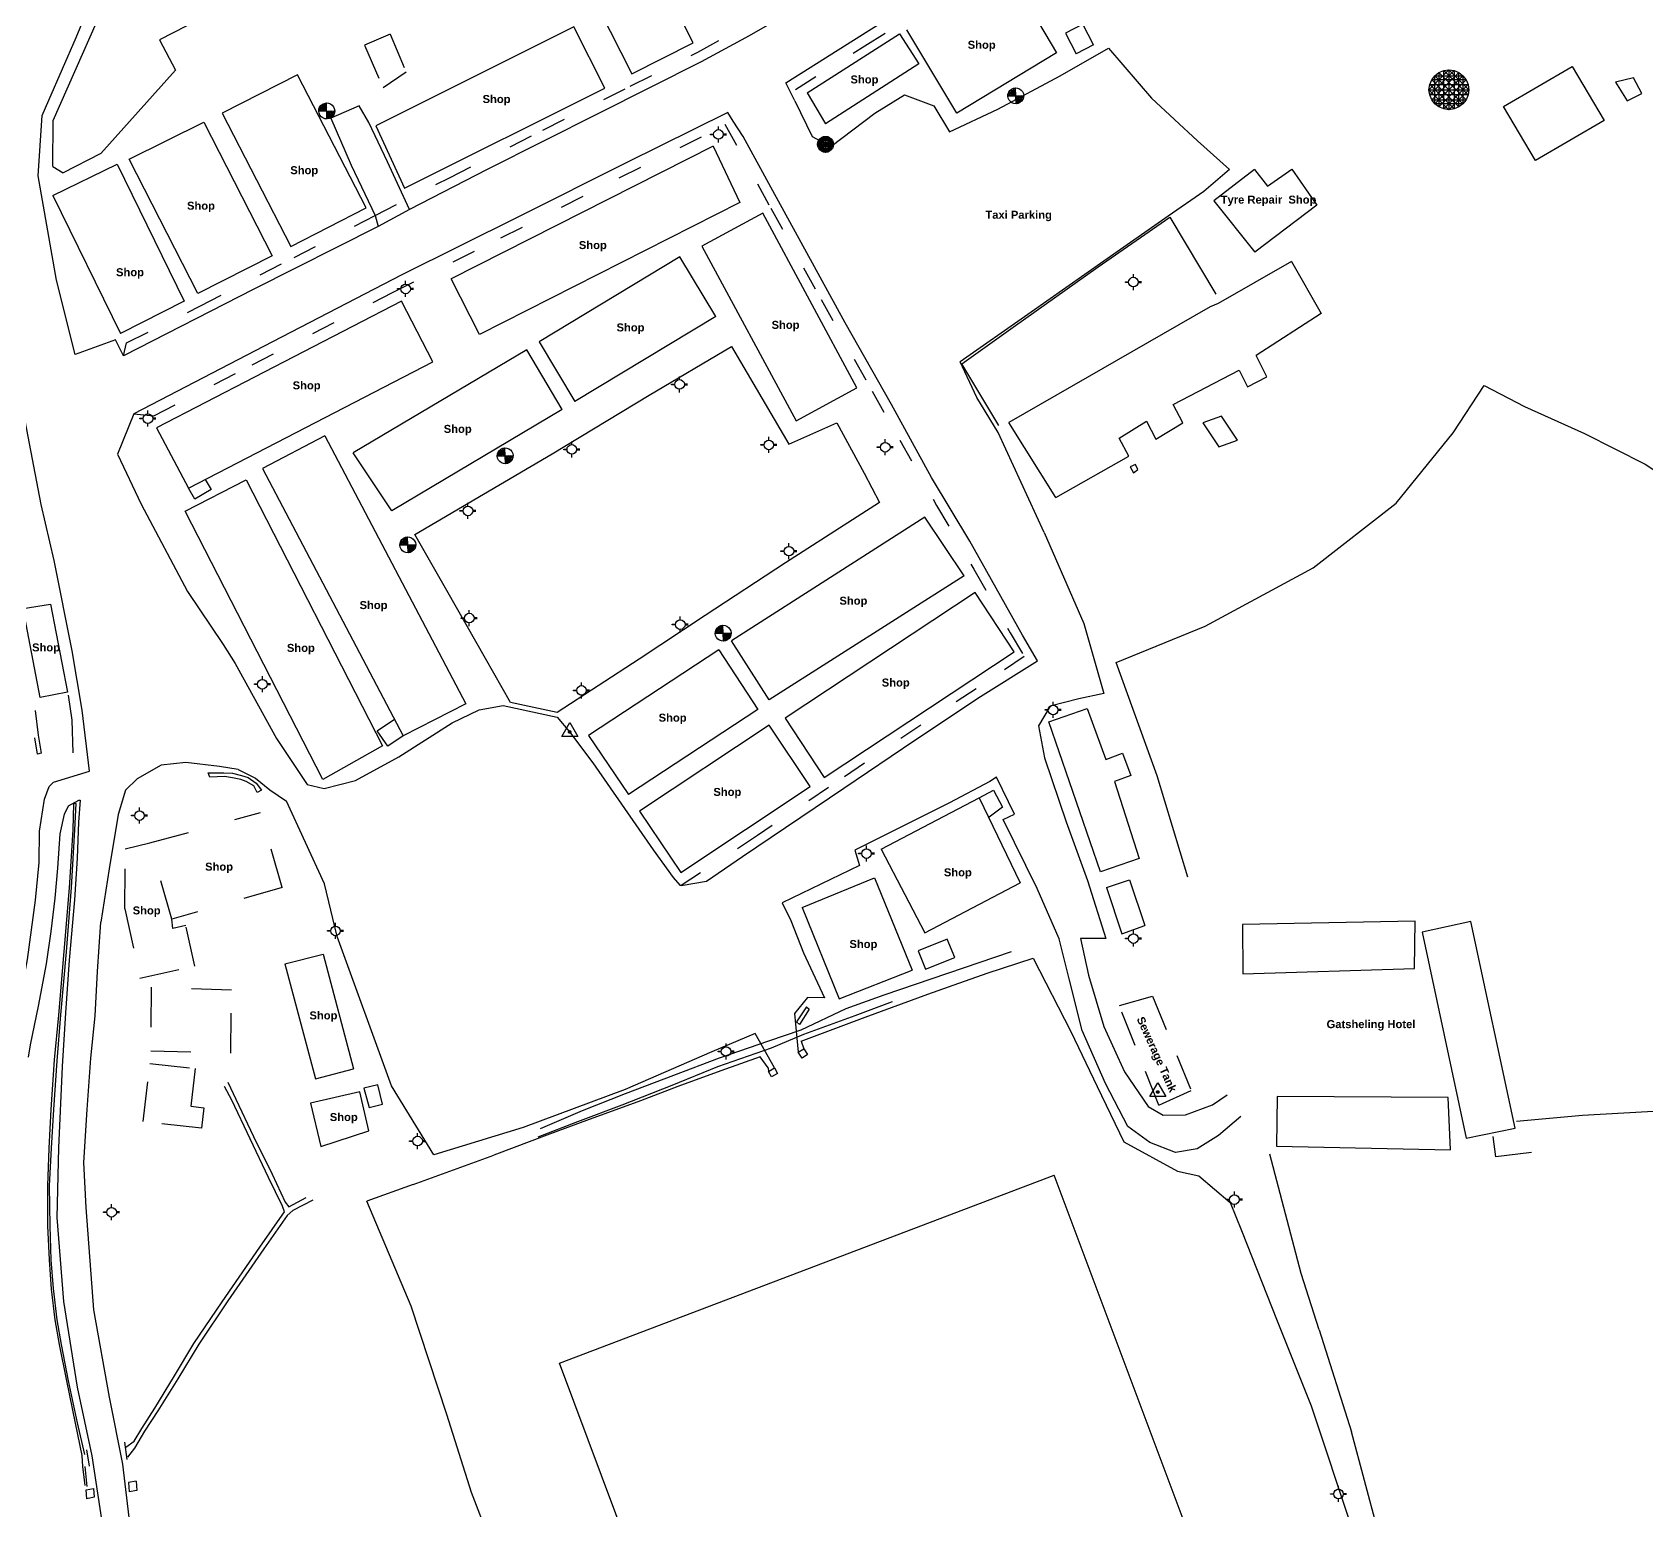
# Model space of a CAD drawing. Extents: x 324241 to 324894, y 3048252 to 3048939.
# Drawn here: x 324454.9 to 324656.6, y 3048530.7 to 3048715.4 of the extents above; entities that cross this region are included whole.
import ezdxf

# ---------------------------------------------------------------- set-up
doc = ezdxf.new("R2010")
doc.units = 0
doc.header["$MEASUREMENT"] = 0
for name, pattern in [('06', [16, 5, -6, 5]), ('93', [0]), ('CROSSED_LINE', [0]), ('FENCE_ON_BOUNDARY_3', [0]), ('GEOGRAPHICAL', [12.5, 4.5, -3.5, 4.5]), ('HUNDRED_BOUNDARY', [11.5, 3, -5.5, 3])]:
    doc.linetypes.add(name, pattern=pattern)
for name, color, linetype in [('BOUNDARY', 255, 'Continuous'), ('BUILDING', 255, 'Continuous'), ('Drainage', 255, 'Continuous'), ('ELECTRIC', 255, 'Continuous'), ('SEWERAGE', 255, 'Continuous'), ('SURVEY', 255, 'Continuous'), ('TELECOM', 255, 'Continuous'), ('WATER', 255, 'Continuous')]:
    doc.layers.add(name, color=color, linetype=linetype)
doc.layers.add('ROAD', color=6, linetype='Continuous', lineweight=30)

# ---------------------------------------------------------------- blocks, each defined once
blk = doc.blocks.new('051')
at = {"color": 0, "linetype": 'Continuous'}
for p, q in [((-0.5, -0.02), (-0.5, 0.02)), ((-0.5, 0.02), (-0.3, 0.02)), ((-0.5, 0), (-0.3, 0)), ((-0.3, 0), (-0.28, 0.11)), ((-0.28, -0.11), (-0.3, 0)), ((-0.28, 0.11), (-0.21, 0.21)), ((-0.21, 0.21), (-0.11, 0.28)), ((-0.11, 0.28), (0, 0.3)), ((0, 0.3), (0, 0.5)), ((0, 0.3), (0.11, 0.28)), ((0.11, 0.28), (0.21, 0.21)), ((0.21, 0.21), (0.28, 0.11)), ((0.28, 0.11), (0.3, 0)), ((0.3, 0), (0.28, -0.11)), ((0.5, 0.02), (0.3, 0.02)), ((0.5, 0), (0.3, 0)), ((-0.3, -0.02), (-0.5, -0.02)), ((-0.21, -0.21), (-0.28, -0.11)), ((-0.11, -0.28), (-0.21, -0.21)), ((0, -0.3), (-0.11, -0.28)), ((0.11, -0.28), (0, -0.3)), ((0, -0.5), (0, -0.3)), ((0.21, -0.21), (0.11, -0.28)), ((0.28, -0.11), (0.21, -0.21)), ((0.3, -0.02), (0.5, -0.02))]:
    blk.add_line(p, q, dxfattribs=at)
blk = doc.blocks.new('S038')
at = {"color": 0, "linetype": 'Continuous'}
for p, q in [((-0.5, 0), (0, 0.5)), ((-0.48, -0.13), (0.13, 0.48)), ((0.25, 0.43), (-0.43, -0.25)), ((-0.35, 0.35), (-0.25, 0.43)), ((-0.25, 0.43), (-0.13, 0.48)), ((0.43, -0.25), (-0.25, 0.43)), ((-0.25, 0.43), (-0.25, -0.43)), ((-0.13, 0.48), (0, 0.5)), ((-0.13, -0.48), (-0.13, 0.48)), ((-0.13, 0.48), (0.48, -0.13)), ((0, 0.5), (0.13, 0.48)), ((0.5, 0), (0, 0.5)), ((0, 0.5), (0, -0.5)), ((0.13, 0.48), (0.25, 0.43)), ((0.13, 0.48), (0.13, -0.48)), ((0.25, 0.43), (0.35, 0.35)), ((0.25, -0.43), (0.25, 0.43)), ((-0.5, 0), (-0.48, 0.13)), ((-0.48, -0.13), (-0.5, 0)), ((0, -0.5), (-0.5, 0)), ((-0.5, 0), (0.5, 0)), ((-0.48, 0.13), (-0.43, 0.25)), ((0.13, -0.48), (-0.48, 0.13)), ((-0.48, 0.13), (0.48, 0.13)), ((-0.43, 0.25), (-0.35, 0.35)), ((0.43, 0.25), (-0.43, 0.25)), ((-0.43, 0.25), (0.25, -0.43)), ((-0.35, -0.35), (0.35, 0.35)), ((0.35, -0.35), (-0.35, 0.35)), ((-0.35, 0.35), (0.35, 0.35)), ((-0.35, -0.35), (-0.35, 0.35)), ((-0.25, -0.43), (0.43, 0.25)), ((0.48, 0.13), (-0.13, -0.48)), ((0, -0.5), (0.5, 0)), ((0.35, 0.35), (0.43, 0.25)), ((0.35, 0.35), (0.35, -0.35)), ((0.43, 0.25), (0.48, 0.13)), ((0.48, 0.13), (0.5, 0)), ((0.5, 0), (0.48, -0.13)), ((-0.43, -0.25), (-0.48, -0.13)), ((0.48, -0.13), (-0.48, -0.13)), ((-0.35, -0.35), (-0.43, -0.25)), ((-0.43, -0.25), (0.43, -0.25)), ((-0.25, -0.43), (-0.35, -0.35)), ((0.35, -0.35), (-0.35, -0.35)), ((0.35, -0.35), (0.25, -0.43)), ((0.43, -0.25), (0.35, -0.35)), ((0.48, -0.13), (0.43, -0.25)), ((-0.13, -0.48), (-0.25, -0.43)), ((0, -0.5), (-0.13, -0.48)), ((0.13, -0.48), (0, -0.5)), ((0.25, -0.43), (0.13, -0.48))]:
    blk.add_line(p, q, dxfattribs=at)
blk = doc.blocks.new('S022')
at = {"color": 0, "linetype": 'Continuous'}
for p, q in [((-0.498, -0.286), (0.002, 0.584)), ((-0.078, 0.004), (0.062, 0.064)), ((-0.078, 0.004), (-0.068, 0.034)), ((-0.068, -0.026), (-0.078, 0.004)), ((0.082, 0.004), (-0.078, 0.004)), ((0.062, -0.056), (-0.078, 0.004)), ((-0.068, 0.034), (-0.058, 0.064)), ((0.002, 0.084), (-0.058, -0.056)), ((-0.058, 0.064), (-0.028, 0.074)), ((0.002, -0.076), (-0.058, 0.064)), ((-0.058, 0.064), (0.062, 0.064)), ((-0.058, -0.056), (-0.058, 0.064)), ((-0.058, 0.064), (0.082, 0.004)), ((0.082, 0.004), (-0.058, -0.056)), ((-0.028, 0.074), (0.002, 0.084)), ((0.002, 0.584), (0.502, -0.286)), ((0.002, 0.084), (0.032, 0.074)), ((0.002, -0.076), (0.002, 0.084)), ((0.062, -0.056), (0.002, 0.084)), ((0.062, 0.064), (0.002, -0.076)), ((0.032, 0.074), (0.062, 0.064)), ((0.062, 0.064), (0.072, 0.034)), ((0.062, 0.064), (0.062, -0.056)), ((0.072, 0.034), (0.082, 0.004)), ((0.082, 0.004), (0.072, -0.026)), ((0.502, -0.286), (-0.498, -0.286)), ((-0.058, -0.056), (-0.068, -0.026)), ((-0.028, -0.066), (-0.058, -0.056)), ((-0.058, -0.056), (0.062, -0.056)), ((0.002, -0.076), (-0.028, -0.066)), ((0.032, -0.066), (0.002, -0.076)), ((0.062, -0.056), (0.032, -0.066)), ((0.072, -0.026), (0.062, -0.056))]:
    blk.add_line(p, q, dxfattribs=at)
blk = doc.blocks.new('S036')
at = {"color": 0, "linetype": 'Continuous'}
for p, q in [((0, 0.5), (-0.5, 0)), ((-0.5, 0), (-0.48, 0.13)), ((-0.48, -0.13), (-0.5, 0)), ((-0.5, 0), (0.5, 0)), ((-0.48, 0.13), (-0.43, 0.25)), ((0, 0.13), (-0.48, 0.13)), ((-0.43, 0.25), (-0.35, 0.35)), ((-0.43, 0), (-0.43, 0.25)), ((-0.43, 0.25), (0, 0.25)), ((-0.35, 0.35), (-0.25, 0.43)), ((0, 0.35), (-0.35, 0)), ((-0.35, 0), (-0.35, 0.35)), ((-0.35, 0.35), (0, 0.35)), ((-0.25, 0.43), (-0.13, 0.48)), ((-0.25, 0), (-0.25, 0.43)), ((-0.25, 0.43), (0, 0.43)), ((0, 0.25), (-0.25, 0)), ((-0.13, 0.48), (0, 0.5)), ((-0.13, 0.48), (-0.13, 0)), ((-0.13, 0), (0, 0.13)), ((0, 0.5), (0.13, 0.48)), ((0, -0.5), (0, 0.5)), ((0.13, 0), (0, -0.13)), ((0, -0.25), (0.25, 0)), ((0.35, 0), (0, -0.35)), ((0, -0.5), (0.5, 0)), ((0.13, 0.48), (0.25, 0.43)), ((0.13, -0.48), (0.13, 0)), ((0.25, 0.43), (0.35, 0.35)), ((0.25, 0), (0.25, -0.43)), ((0.35, 0.35), (0.43, 0.25)), ((0.35, -0.35), (0.35, 0)), ((0.43, 0.25), (0.48, 0.13)), ((0.43, 0), (0.43, -0.25)), ((0.48, 0.13), (0.5, 0)), ((0.5, 0), (0.48, -0.13)), ((-0.43, -0.25), (-0.48, -0.13)), ((-0.35, -0.35), (-0.43, -0.25)), ((-0.25, -0.43), (-0.35, -0.35)), ((-0.13, -0.48), (-0.25, -0.43)), ((0, -0.5), (-0.13, -0.48)), ((0, -0.13), (0.48, -0.13)), ((0.43, -0.25), (0, -0.25)), ((0, -0.35), (0.35, -0.35)), ((0.25, -0.43), (0, -0.43)), ((0.13, -0.48), (0, -0.5)), ((0.25, -0.43), (0.13, -0.48)), ((0.35, -0.35), (0.25, -0.43)), ((0.43, -0.25), (0.35, -0.35)), ((0.48, -0.13), (0.43, -0.25))]:
    blk.add_line(p, q, dxfattribs=at)
blk = doc.blocks.new('S069')
at = {"color": 0, "linetype": 'Continuous'}
for p, q in [((-0.5, -0.02), (-0.5, 0.02)), ((-0.5, 0.02), (-0.3, 0.02)), ((-0.5, 0), (-0.3, 0)), ((-0.3, 0), (-0.28, 0.11)), ((-0.28, -0.11), (-0.3, 0)), ((-0.28, 0.11), (-0.21, 0.21)), ((-0.21, 0.21), (-0.11, 0.28)), ((-0.11, 0.28), (0, 0.3)), ((0, 0.3), (0, 0.5)), ((0, 0.3), (0.11, 0.28)), ((0.11, 0.28), (0.21, 0.21)), ((0.21, 0.21), (0.28, 0.11)), ((0.28, 0.11), (0.3, 0)), ((0.3, 0), (0.28, -0.11)), ((0.5, 0.02), (0.3, 0.02)), ((0.5, 0), (0.3, 0)), ((-0.3, -0.02), (-0.5, -0.02)), ((-0.21, -0.21), (-0.28, -0.11)), ((-0.11, -0.28), (-0.21, -0.21)), ((0, -0.3), (-0.11, -0.28)), ((0.11, -0.28), (0, -0.3)), ((0, -0.5), (0, -0.3)), ((0.21, -0.21), (0.11, -0.28)), ((0.28, -0.11), (0.21, -0.21)), ((0.3, -0.02), (0.5, -0.02))]:
    blk.add_line(p, q, dxfattribs=at)

msp = doc.modelspace()

# ---------------------------------------------------------------- linework, layer by layer
at = {"layer": 'BOUNDARY', "color": 3, "linetype": '93'}
for p, q in [((324550.98, 3048589.35, 2562.85), (324551.3, 3048588.39, 2562.76)), ((324546.83, 3048586, 2562.87), (324546.87, 3048585.57, 2562.75)), ((324502.5, 3048571.43, 2563.07), (324512.57, 3048575.08, 2563.01)), ((324615.68, 3048553.28, 2561.46), (324619.74, 3048540.52, 2561.13))]:
    msp.add_line(p, q, dxfattribs=at)
at = {"layer": 'BOUNDARY', "color": 3, "linetype": 'CROSSED_LINE'}
msp.add_line((324502.5, 3048571.43, 2563.07), (324496.69, 3048569.33, 2563.3), dxfattribs=at)
at = {"layer": 'BOUNDARY', "color": 3, "linetype": 'Continuous'}
msp.add_line((324622.87, 3048465.27, 2560.26), (324582.57, 3048572.6, 2562.01), dxfattribs=at)
at = {"layer": 'BOUNDARY', "color": 3, "linetype": 'CROSSED_LINE'}
for points in [[(324575.67, 3048666.28, 2564.13), (324571.05, 3048673.99, 2564.19), (324577.47, 3048678.59, 2563.98), (324588.06, 3048686.11, 2564.01), (324597.02, 3048692.3, 2563.92), (324602.77, 3048682.7, 2563.59)], [(324542.27, 3048676.15, 2564.65), (324545.35, 3048670.91, 2564.56), (324549.44, 3048663.96, 2564.52), (324555.41, 3048666.6, 2564.46), (324558.84, 3048660.31, 2564.55), (324560.77, 3048656.66, 2564.46), (324549.02, 3048649.13, 2564.73), (324538.97, 3048642.54, 2564.6), (324530.71, 3048637.09, 2564.62), (324520.47, 3048630.4, 2564.56), (324514.63, 3048631.68, 2564.76), (324511.52, 3048637.16, 2564.97), (324506.68, 3048645.66, 2564.9), (324502.68, 3048652.68, 2565.15), (324511.27, 3048657.7, 2564.88), (324519.87, 3048662.75, 2564.94), (324531.97, 3048670.09, 2564.77), (324542.27, 3048676.15, 2564.65)], [(324569.38, 3048596.12, 2562.45), (324574.2, 3048597.83, 2562.65), (324579.97, 3048599.73, 2562.44), (324584.66, 3048590.53, 2562.58), (324587.94, 3048583.67, 2562.3), (324591.29, 3048576.75, 2562.13), (324598, 3048573.09, 2562), (324600.64, 3048572.53, 2561.95), (324604.59, 3048569.18, 2561.91), (324605.98, 3048565.7, 2561.77), (324610.45, 3048554.38, 2561.68), (324614.68, 3048543.75, 2561.62), (324619.85, 3048528.24, 2561.25), (324623.05, 3048519.04, 2561.15), (324623.43, 3048516.22, 2561), (324625.39, 3048506.44, 2560.83), (324627.03, 3048496.03, 2560.73), (324628.04, 3048488.74, 2560.61), (324629.93, 3048476.3, 2560.79), (324631.58, 3048465.28, 2560.65), (324633.78, 3048449.79, 2560.38), (324630.58, 3048442.84, 2560.25)], [(324514.18, 3048521.42, 2562.07), (324509.76, 3048532.95, 2562.33), (324506.69, 3048542.67, 2562.51), (324502.22, 3048556.23, 2562.87), (324496.69, 3048569.33, 2563.3)]]:
    msp.add_polyline3d(points, dxfattribs=at)
at = {"layer": 'BOUNDARY', "color": 3, "linetype": '93'}
for points in [[(324599.28, 3048609.85, 2562.56), (324595.46, 3048622.48, 2563.28), (324590.33, 3048636.66, 2563.07), (324601.44, 3048641.19, 2563.18), (324614.95, 3048648.5, 2562.93), (324625.32, 3048656.56, 2562.68), (324632.42, 3048665.37, 2562.48), (324636.32, 3048671.29, 2562.59), (324641.36, 3048668.65, 2562.5), (324648.86, 3048665.3, 2562.3), (324656.41, 3048661.44, 2562.15), (324669.03, 3048653.11, 2561.88), (324677.53, 3048648.32, 2561.76), (324686.72, 3048644.42, 2561.54), (324697.44, 3048640.29, 2561.13), (324706.16, 3048637.54, 2561.13)], [(324550.98, 3048589.35, 2562.85), (324558.98, 3048592.36, 2562.69), (324566.79, 3048595.2, 2562.46), (324569.38, 3048596.12, 2562.45)], [(324546.83, 3048586, 2562.87), (324545.84, 3048587.37, 2562.98), (324540.93, 3048585.64, 2562.89), (324535.56, 3048583.66, 2563), (324530.9, 3048581.87, 2563.06), (324524.14, 3048579.43, 2562.94), (324519.54, 3048577.7, 2562.98), (324512.57, 3048575.08, 2563.01)], [(324640.35, 3048579.34, 2561.64), (324648.61, 3048580.08, 2561.63), (324656.72, 3048580.57, 2561.5), (324666.01, 3048580.95, 2561.41), (324675.57, 3048581.42, 2561.24), (324681.64, 3048581.79, 2561.2), (324691.55, 3048582.42, 2561.18), (324697.92, 3048582.91, 2561.04), (324711.98, 3048584.04, 2560.88), (324715.25, 3048584.27, 2559.88)], [(324615.68, 3048553.28, 2561.46), (324613.45, 3048560.3, 2561.64), (324609.51, 3048575.22, 2561.84)], [(324628.85, 3048430.91, 2560.22), (324630.31, 3048436.05, 2560.21), (324632.09, 3048436.73, 2560.51), (324640.07, 3048438.31, 2560.24), (324638.36, 3048445.32, 2560.34), (324638.15, 3048447.48, 2560.45), (324639.85, 3048457.34, 2560.36), (324639.21, 3048461.21, 2560.46), (324637.5, 3048471.32, 2560.52), (324635.78, 3048479.91, 2560.61), (324631.63, 3048498.19, 2560.54), (324629.02, 3048508.19, 2560.74), (324627.67, 3048515.16, 2561.04), (324622.97, 3048528.34, 2560.98), (324619.74, 3048540.52, 2561.13)]]:
    msp.add_polyline3d(points, dxfattribs=at)
at = {"layer": 'BOUNDARY', "color": 3, "linetype": 'Continuous'}
for points in [[(324459.36, 3048632.6, 2566.67), (324459.84, 3048629.45, 2566.94), (324459.98, 3048625.36, 2566.67)], [(324455.27, 3048630.65, 2566.98), (324455.63, 3048627.59, 2566.94), (324456.02, 3048625.32, 2566.96), (324455.56, 3048625.19, 2567.45), (324455.22, 3048627.24, 2568.68)], [(324477.1, 3048622.35, 2565.49), (324476.87, 3048622.89, 2565.51), (324478.81, 3048622.87, 2565.63), (324479.92, 3048622.83, 2565.69), (324481.03, 3048622.56, 2565.8), (324481.85, 3048622.28, 2565.85), (324482.86, 3048621.58, 2565.86), (324483.53, 3048620.72, 2565.89), (324482.98, 3048620.41, 2565.86), (324482.57, 3048621.25, 2565.82), (324481.61, 3048621.78, 2565.84), (324480.96, 3048622.03, 2565.75), (324479.91, 3048622.25, 2565.68), (324478.91, 3048622.4, 2565.61), (324477.1, 3048622.35, 2565.49)], [(324551.62, 3048593.63, 2563.01), (324550.4, 3048591.74, 2562.99), (324550.75, 3048591.44, 2562.94)], [(324551.62, 3048593.63, 2563.01), (324551.96, 3048593.33, 2563.01), (324550.75, 3048591.44, 2562.94)], [(324622.87, 3048465.27, 2560.26), (324561.32, 3048440.59, 2560.56), (324520.79, 3048549.11, 2562.45), (324582.57, 3048572.6, 2562.01)]]:
    msp.add_polyline3d(points, dxfattribs=at)
at = {"layer": 'BOUNDARY', "color": 5, "linetype": 'Continuous'}
for points in [[(324550.6, 3048587.95, 2562.7), (324551.3, 3048588.39, 2562.76), (324551.78, 3048587.66, 2562.79)], [(324551.78, 3048587.66, 2562.79), (324551.08, 3048587.22, 2562.79), (324550.6, 3048587.95, 2562.7)], [(324546.87, 3048585.57, 2562.75), (324547.62, 3048586.02, 2562.73), (324548.03, 3048585.32, 2562.71)], [(324548.03, 3048585.32, 2562.71), (324547.27, 3048584.87, 2562.71), (324546.87, 3048585.57, 2562.75)], [(324461.71, 3048532.15, 2564.45), (324461.62, 3048533.25, 2564.45), (324462.56, 3048533.45, 2564.71)], [(324462.56, 3048533.45, 2564.71), (324462.64, 3048532.34, 2564.7), (324461.71, 3048532.15, 2564.45)], [(324467.87, 3048534.34, 2564.41), (324466.9, 3048534.17, 2564.41), (324467, 3048533.01, 2564.62)], [(324467.87, 3048534.34, 2564.41), (324467.97, 3048533.18, 2564.58), (324467, 3048533.01, 2564.62)]]:
    msp.add_polyline3d(points, dxfattribs=at)
at = {"layer": 'BUILDING', "color": 12, "linetype": 'Continuous'}
for p, q in [((324551.7, 3048707.84, 2565.53), (324563.27, 3048715.24, 2565.34)), ((324529.8, 3048710.24, 2566.38), (324537.49, 3048714.11, 2566.78)), ((324587.5, 3048713.86, 2564.28), (324585.31, 3048712.74, 2564.3)), ((324501.42, 3048695.96, 2566.99), (324526.42, 3048708.44, 2566.23)), ((324551.7, 3048707.84, 2565.53), (324554.01, 3048703.99, 2565.04)), ((324457.47, 3048698.66, 2569.3), (324457.51, 3048704.39, 2569.53)), ((324497.81, 3048703.74, 2567.01), (324501.42, 3048695.96, 2566.99)), ((324539.97, 3048701.2, 2565.64), (324507.23, 3048684.61, 2566.39)), ((324539.97, 3048701.2, 2565.64), (324543.3, 3048694.15, 2565.2)), ((324457.47, 3048698.66, 2569.3), (324458.75, 3048697.84, 2568.91)), ((324457.46, 3048695.01, 2568.57), (324465.91, 3048677.8, 2567.69)), ((324487.21, 3048688.67, 2567.21), (324496.6, 3048693.5, 2566.94)), ((324473.89, 3048681.83, 2567.4), (324465.91, 3048677.8, 2567.69)), ((324501.03, 3048681.82, 2566.61), (324470.43, 3048666.01, 2567)), ((324540.29, 3048679.91, 2564.8), (324522.69, 3048669.3, 2565.25)), ((324602.09, 3048681.11, 2563.74), (324576.93, 3048666.67, 2564.09)), ((324470.43, 3048666.01, 2567), (324474.4, 3048658.44, 2566.45)), ((324582.8, 3048657.28, 2563.98), (324576.93, 3048666.67, 2564.09)), ((324582.8, 3048657.28, 2563.98), (324591.91, 3048662.43, 2563.47))]:
    msp.add_line(p, q, dxfattribs=at)
at = {"layer": 'BUILDING', "color": 3, "linetype": 'FENCE_ON_BOUNDARY_3'}
for p, q in [((324475.22, 3048657.07, 2566.23), (324474.4, 3048658.44, 2566.45)), ((324501.24, 3048627.5, 2565.46), (324499.32, 3048626.19, 2564.8))]:
    msp.add_line(p, q, dxfattribs=at)
at = {"layer": 'BUILDING', "color": 12, "linetype": '06'}
for p, q in [((324486.12, 3048608.54, 2563.91), (324483.42, 3048617.91, 2565.92)), ((324466.47, 3048605.87, 2565.82), (324468.34, 3048597.22, 2565.52)), ((324479.7, 3048587.86, 2563.99), (324479.79, 3048595.71, 2564.08)), ((324469.59, 3048586.57, 2565.53), (324475.24, 3048585.92, 2563.91))]:
    msp.add_line(p, q, dxfattribs=at)
at = {"layer": 'BUILDING', "color": 12, "linetype": 'Continuous'}
for points in [[(324457.51, 3048704.39, 2569.53), (324465.81, 3048723.2, 2569.83), (324480.11, 3048730.3, 2569.74), (324484.46, 3048721.52, 2567.04), (324470.77, 3048714.47, 2566.78), (324472.78, 3048710.7, 2566.75), (324463.44, 3048700.29, 2568.26), (324458.75, 3048697.84, 2568.91)], [(324576.67, 3048723.34, 2565.1), (324582.86, 3048712.84, 2564.79), (324570.41, 3048705.3, 2565.04), (324564.18, 3048715.75, 2565.42)], [(324537.49, 3048714.11, 2566.78), (324533.42, 3048722.19, 2566.07), (324525.74, 3048718.28, 2566.4), (324529.8, 3048710.24, 2566.38)], [(324587.5, 3048713.86, 2564.28), (324586.17, 3048716.44, 2564.28), (324583.99, 3048715.32, 2564.3), (324585.31, 3048712.74, 2564.3)], [(324526.42, 3048708.44, 2566.23), (324522.58, 3048716.12, 2566.23), (324497.81, 3048703.74, 2567.01)], [(324563.27, 3048715.24, 2565.34), (324565.69, 3048711.47, 2565.04), (324554.01, 3048703.99, 2565.04)], [(324638.72, 3048706.15, 2562.94), (324647.3, 3048711.13, 2562.61), (324651.29, 3048704.38, 2562.61)], [(324496.6, 3048693.5, 2566.94), (324488.02, 3048710.1, 2566.78), (324478.63, 3048705.32, 2567.66), (324487.21, 3048688.67, 2567.21)], [(324651.29, 3048704.38, 2562.61), (324642.71, 3048699.4, 2562.79), (324638.72, 3048706.15, 2562.94)], [(324475.59, 3048682.76, 2567.31), (324467, 3048699.57, 2567.94), (324476.35, 3048704.21, 2567.42)], [(324476.35, 3048704.21, 2567.42), (324484.88, 3048687.5, 2567.31), (324475.59, 3048682.76, 2567.31)], [(324457.46, 3048695.01, 2568.57), (324465.48, 3048698.95, 2568.57), (324473.89, 3048681.83, 2567.4)], [(324607.61, 3048698.29, 2563.59), (324602.55, 3048694.36, 2563.62), (324607.66, 3048687.94, 2563.48)], [(324607.61, 3048698.29, 2563.59), (324609.25, 3048696.18, 2563.66), (324612.28, 3048698.3, 2563.66), (324615.42, 3048693.82, 2563.66), (324607.66, 3048687.94, 2563.48)], [(324543.3, 3048694.15, 2565.2), (324510.76, 3048677.65, 2565.2), (324507.23, 3048684.61, 2566.39)], [(324546.17, 3048692.81, 2565.29), (324538.56, 3048688.71, 2565.29), (324550.35, 3048666.86, 2564.66)], [(324550.35, 3048666.86, 2564.66), (324557.94, 3048671, 2564.58), (324546.17, 3048692.81, 2565.29)], [(324540.29, 3048679.91, 2564.8), (324535.81, 3048687.35, 2565.29), (324518.21, 3048676.74, 2566.28), (324522.69, 3048669.3, 2565.25)], [(324612.22, 3048686.78, 2563.28), (324603.06, 3048681.51, 2563.74), (324602.09, 3048681.11, 2563.74)], [(324612.22, 3048686.78, 2563.28), (324615.93, 3048680.26, 2563.21), (324607.81, 3048675.05, 2563.21)], [(324474.4, 3048658.44, 2566.45), (324504.95, 3048674.23, 2566.45), (324501.03, 3048681.82, 2566.61)], [(324521.12, 3048668.3, 2565.21), (324516.67, 3048675.76, 2566.28), (324495, 3048662.85, 2566.28)], [(324606.73, 3048671.1, 2563.67), (324609.16, 3048672.37, 2562.91), (324607.81, 3048675.05, 2563.21)], [(324597.45, 3048668.89, 2564.59), (324605.68, 3048673.2, 2563.67), (324606.73, 3048671.1, 2563.67)], [(324521.12, 3048668.3, 2565.21), (324499.82, 3048655.61, 2565.47), (324495, 3048662.85, 2566.28)], [(324595.3, 3048664.57, 2563.99), (324598.66, 3048666.63, 2564.31), (324597.45, 3048668.89, 2564.59)], [(324591.91, 3048662.43, 2563.47), (324590.7, 3048664.69, 2563.47), (324594.1, 3048666.83, 2563.99), (324595.3, 3048664.57, 2563.99)], [(324491.43, 3048665.01, 2566.05), (324483.66, 3048660.92, 2566.05), (324501.24, 3048627.5, 2565.46)], [(324491.43, 3048665.01, 2566.05), (324509.05, 3048631.5, 2564.99), (324501.24, 3048627.5, 2565.46)], [(324473.98, 3048655.59, 2566.26), (324481.63, 3048659.51, 2566.26), (324498.66, 3048626.27, 2565.68)], [(324498.66, 3048626.27, 2565.68), (324491.19, 3048622.03, 2564.73), (324473.98, 3048655.59, 2566.26)], [(324571.32, 3048647.5, 2563.79), (324566.44, 3048654.81, 2563.96), (324542.25, 3048639.38, 2564.01)], [(324571.32, 3048647.5, 2563.79), (324546.98, 3048631.98, 2563.79), (324542.25, 3048639.38, 2564.01)], [(324572.72, 3048645.41, 2563.92), (324548.97, 3048629.72, 2563.92), (324553.86, 3048622.31, 2563.86)], [(324553.86, 3048622.31, 2563.86), (324577.6, 3048637.99, 2563.75), (324572.72, 3048645.41, 2563.92)], [(324540.68, 3048638.23, 2564.79), (324524.4, 3048627.54, 2564.59), (324529.4, 3048620.18, 2564.77)], [(324540.68, 3048638.23, 2564.79), (324545.56, 3048630.79, 2564.77), (324529.4, 3048620.18, 2564.77)], [(324588.39, 3048610.52, 2562.85), (324581.91, 3048629.25, 2563.43), (324586.71, 3048630.92, 2563.72), (324589.05, 3048624.56, 2563.45), (324591.11, 3048625.34, 2563.12)], [(324552.09, 3048621.15, 2563.87), (324546.99, 3048628.84, 2564.51), (324530.77, 3048618.08, 2564.51)], [(324591.11, 3048625.34, 2563.12), (324592.16, 3048622.56, 2563.12), (324590.1, 3048621.78, 2563.12)], [(324590.1, 3048621.78, 2563.12), (324593.2, 3048612.18, 2562.85), (324588.39, 3048610.52, 2562.85)], [(324530.77, 3048618.08, 2564.51), (324535.94, 3048610.44, 2563.96), (324552.09, 3048621.15, 2563.87)], [(324560.97, 3048613.34, 2563.36), (324573.23, 3048619.75, 2563.62), (324578.34, 3048609.12, 2562.76)], [(324560.97, 3048613.34, 2563.36), (324566.44, 3048602.89, 2562.76), (324578.34, 3048609.12, 2562.76)], [(324551.09, 3048606.06, 2563.69), (324560.15, 3048609.74, 2563.69), (324564.82, 3048598.22, 2562.75)], [(324589.13, 3048608.55, 2562.79), (324592.01, 3048609.5, 2562.79), (324593.89, 3048603.81, 2563.24)], [(324589.13, 3048608.55, 2562.79), (324591.04, 3048602.77, 2562.7), (324593.89, 3048603.81, 2563.24)], [(324551.09, 3048606.06, 2563.69), (324555.73, 3048594.62, 2562.96), (324564.82, 3048598.22, 2562.75)], [(324606.12, 3048603.94, 2562.4), (324606.17, 3048597.76, 2562.2), (324627.61, 3048598.43, 2562.22), (324627.68, 3048604.33, 2562.41), (324606.12, 3048603.94, 2562.4)], [(324634.63, 3048604.28, 2562.24), (324628.55, 3048602.97, 2562.24), (324634.07, 3048577.23, 2561.78)], [(324634.07, 3048577.23, 2561.78), (324640.17, 3048578.46, 2561.92), (324634.63, 3048604.28, 2562.24)], [(324569.22, 3048602.1, 2562.89), (324565.59, 3048600.65, 2562.89), (324566.52, 3048598.33, 2562.77)], [(324566.52, 3048598.33, 2562.77), (324570.16, 3048599.79, 2562.88), (324569.22, 3048602.1, 2562.89)], [(324486.47, 3048599.01, 2564.01), (324491.25, 3048600.2, 2564.05), (324495.03, 3048585.89, 2563.56)], [(324486.47, 3048599.01, 2564.01), (324490.27, 3048584.63, 2563.56), (324495.03, 3048585.89, 2563.56)], [(324495.83, 3048583.03, 2563.58), (324489.66, 3048581.6, 2563.51), (324490.94, 3048576.17, 2563.51)], [(324490.94, 3048576.17, 2563.51), (324496.96, 3048578.12, 2563.45), (324495.83, 3048583.03, 2563.58)], [(324632.09, 3048575.78, 2561.82), (324631.83, 3048582.31, 2561.91), (324610.44, 3048582.43, 2561.99), (324610.37, 3048576.22, 2562.11), (324632.09, 3048575.78, 2561.82)]]:
    msp.add_polyline3d(points, dxfattribs=at)
at = {"layer": 'BUILDING', "color": 3, "linetype": 'FENCE_ON_BOUNDARY_3'}
for points in [[(324476.49, 3048659.54, 2566.23), (324477.25, 3048658.29, 2566.23), (324475.22, 3048657.07, 2566.23)], [(324453.76, 3048643.4, 2567.2), (324457.18, 3048643.94, 2566.93), (324459.29, 3048632.96, 2566.91)], [(324459.29, 3048632.96, 2566.91), (324455.89, 3048632.3, 2567.2), (324453.76, 3048643.4, 2567.2)], [(324499.32, 3048626.19, 2564.8), (324497.98, 3048628.14, 2564.8), (324500.16, 3048629.6, 2565.46)], [(324573.23, 3048619.75, 2563.62), (324575.02, 3048620.69, 2563.62), (324576.11, 3048618.6, 2562.62), (324574.47, 3048617.32, 2562.62)]]:
    msp.add_polyline3d(points, dxfattribs=at)
at = {"layer": 'BUILDING', "color": 12, "linetype": '06'}
for points in [[(324466.47, 3048605.87, 2565.82), (324466.52, 3048613.37, 2565.8), (324469.59, 3048614.11, 2565.9), (324483.42, 3048617.91, 2565.92)], [(324486.12, 3048608.54, 2563.91), (324472.34, 3048604.57, 2563.91), (324469.59, 3048614.11, 2565.9)], [(324468.34, 3048597.22, 2565.52), (324475.2, 3048598.71, 2564.61), (324474.1, 3048603.79, 2564.62)], [(324474.1, 3048603.79, 2564.62), (324472.44, 3048603.43, 2564.62), (324472.34, 3048604.57, 2563.91)], [(324479.79, 3048595.71, 2564.08), (324469.74, 3048596.08, 2564.61), (324469.72, 3048588.13, 2565.28), (324479.7, 3048587.86, 2563.99)], [(324476.03, 3048578.45, 2563.83), (324468.73, 3048579.3, 2563.62), (324469.59, 3048586.57, 2565.53)], [(324475.24, 3048585.92, 2563.91), (324474.69, 3048581.22, 2563.91), (324476.33, 3048581.03, 2563.83), (324476.03, 3048578.45, 2563.83)]]:
    msp.add_polyline3d(points, dxfattribs=at)
at = {"layer": 'Drainage', "color": 5, "linetype": 'Continuous'}
msp.add_line((324561.36, 3048595.15, 2562.56), (324577.26, 3048600.55, 2562.39), dxfattribs=at)
at = {"layer": 'Drainage', "color": 2, "linetype": 'Continuous'}
for p, q in [((324466.41, 3048539.22, 2564.71), (324466.71, 3048537.07, 2564.74)), ((324461.67, 3048538.25, 2564.75), (324462.01, 3048536.24, 2564.64))]:
    msp.add_line(p, q, dxfattribs=at)
at = {"layer": 'Drainage', "color": 9, "linetype": 'Continuous'}
msp.add_line((324461.74, 3048533.68, 2563.98), (324461.51, 3048536.18, 2564), dxfattribs=at)
at = {"layer": 'Drainage', "color": 5, "linetype": 'Continuous'}
for points in [[(324460.36, 3048619.06, 2565.58), (324460.04, 3048619.01, 2565.55), (324459.95, 3048615.74, 2565.49), (324459.5, 3048608.52, 2565.3), (324458.84, 3048600.56, 2565.1), (324458.19, 3048592.61, 2564.98), (324457.64, 3048587, 2564.91), (324457.23, 3048580.8, 2564.81), (324456.98, 3048575.96, 2564.78), (324456.8, 3048571.26, 2564.72), (324456.8, 3048566.26, 2564.65), (324456.99, 3048562.03, 2564.61), (324457.25, 3048558.34, 2564.62), (324457.7, 3048554.5, 2564.43), (324458.27, 3048551.42, 2564.38), (324459.18, 3048546.88, 2564.3), (324460.25, 3048541.61, 2564.26), (324461.1, 3048537.55, 2564.2), (324461.16, 3048536.18, 2564.03), (324461.48, 3048533.81, 2563.96)], [(324461.44, 3048537.67, 2564.07), (324460.54, 3048541.63, 2564.25), (324459.44, 3048546.91, 2564.3), (324458.54, 3048551.44, 2564.39), (324457.99, 3048554.51, 2564.43), (324457.56, 3048558.45, 2564.67), (324457.26, 3048562.03, 2564.61), (324457.14, 3048566.26, 2564.77), (324457.04, 3048571.25, 2564.74), (324457.28, 3048575.97, 2564.82), (324457.58, 3048580.82, 2564.84), (324458, 3048586.9, 2564.89), (324458.46, 3048592.62, 2564.96), (324459.19, 3048600.51, 2565.1), (324459.81, 3048608.53, 2565.29), (324460.22, 3048615.76, 2565.48), (324460.36, 3048619.06, 2565.58)], [(324518.4, 3048578.42, 2562.98), (324523.65, 3048580.68, 2563.04), (324529.02, 3048582.8, 2563.02), (324535.05, 3048585.08, 2563.01), (324540.75, 3048587.26, 2562.92), (324546.94, 3048589.38, 2562.79), (324550.97, 3048590.77, 2562.73), (324556.6, 3048593.43, 2562.69), (324561.36, 3048595.15, 2562.56)], [(324562.33, 3048594.26, 2562.62), (324557.67, 3048592.49, 2562.67), (324551.28, 3048590.16, 2562.77), (324547.24, 3048588.47, 2562.76), (324540.53, 3048586.14, 2562.93), (324534.8, 3048583.81, 2563.01), (324528.56, 3048581.35, 2563.03), (324523.03, 3048579.28, 2562.91), (324518.05, 3048577.34, 2562.97)], [(324466.6, 3048538.61, 2564.05), (324467.63, 3048539.37, 2563.95), (324468.57, 3048540.94, 2563.89), (324470.19, 3048543.48, 2563.7), (324472.67, 3048547.53, 2563.41), (324475.1, 3048551.57, 2563.31), (324478.6, 3048556.76, 2563.25), (324483.31, 3048563.59, 2563.26), (324486.4, 3048568.03, 2563.29), (324486.16, 3048568.73, 2563.34), (324484.41, 3048572.32, 2563.48), (324482.12, 3048577.12, 2563.57), (324479.84, 3048581.96, 2563.65), (324478.92, 3048583.68, 2563.7)], [(324479.31, 3048584.23, 2563.68), (324480.32, 3048582.1, 2563.64), (324482.54, 3048577.42, 2563.56), (324484.88, 3048572.71, 2563.49), (324486.51, 3048569.23, 2563.39), (324486.97, 3048568.64, 2563.29), (324489.1, 3048569.82, 2563.14)], [(324489.94, 3048569.48, 2563.15), (324487.45, 3048568.2, 2563.24), (324486.75, 3048567.54, 2563.27), (324483.84, 3048563.39, 2563.26), (324479.33, 3048556.9, 2563.26), (324475.69, 3048551.49, 2563.32), (324473.1, 3048547.15, 2563.45), (324470.57, 3048543.16, 2563.7), (324468.92, 3048540.61, 2563.9), (324467.68, 3048538.48, 2564), (324466.81, 3048537.35, 2564.1)]]:
    msp.add_polyline3d(points, dxfattribs=at)
at = {"layer": 'ROAD', "color": 6, "linetype": 'Continuous', "lineweight": 30}
for p, q in [((324551.76, 3048594.78, 2563.02), (324550.15, 3048592.78, 2563.06)), ((324550.15, 3048592.78, 2563.06), (324550.6, 3048587.95, 2562.7))]:
    msp.add_line(p, q, dxfattribs=at)
for points in [[(324550.18, 3048706.87, 2565.38), (324549.07, 3048709.12, 2565.53), (324559.43, 3048715.65, 2565.43), (324569.9, 3048722.22, 2565.32), (324577.11, 3048726.56, 2565.23), (324579.05, 3048727.79, 2565.19), (324584.72, 3048732.09, 2565.03), (324592.76, 3048738.69, 2564.84), (324597.04, 3048741.65, 2564.73), (324606.5, 3048747.05, 2564.6), (324614.31, 3048751.55, 2564.5), (324623.04, 3048756.55, 2564.38), (324630.62, 3048760.81, 2564.18), (324635.6, 3048763.93, 2563.89), (324640.82, 3048758.54, 2563.59), (324647.29, 3048752.06, 2563.15)], [(324456.12, 3048705.04, 2569.36), (324456.98, 3048706.93, 2569.49), (324460.39, 3048714.78, 2569.56), (324464.31, 3048724.28, 2569.54), (324470.36, 3048727.68, 2569.44), (324480.4, 3048732.38, 2569.45)], [(324554.33, 3048720.67, 2565.52), (324544.47, 3048715, 2565.62), (324538.46, 3048711.72, 2565.75), (324525.63, 3048705.27, 2566.01), (324511.75, 3048698.27, 2566.37), (324502.03, 3048693.29, 2566.87), (324498.11, 3048691.14, 2566.85), (324482.58, 3048683.34, 2567.22), (324466.29, 3048675.01, 2567.44)], [(324550.18, 3048706.87, 2565.38), (324552.35, 3048702.39, 2565.26), (324554.68, 3048701.13, 2565.11), (324560.18, 3048705.3, 2564.96), (324563.89, 3048707.62, 2564.83), (324567.53, 3048706.23, 2564.72), (324569.51, 3048702.97, 2564.62), (324575.53, 3048705.83, 2564.54), (324583.34, 3048709.98, 2564.42), (324589.37, 3048713.43, 2564.37), (324594.76, 3048707.21, 2564.27), (324600.51, 3048701.86, 2564.02), (324604.47, 3048698.27, 2563.91), (324601.27, 3048695.52, 2563.88), (324596.82, 3048692.45, 2563.93), (324588.77, 3048686.83, 2564.01), (324579.3, 3048680.15, 2564.07), (324570.83, 3048674.26, 2564.2)], [(324462.04, 3048623.1, 2566.06), (324461.12, 3048630.69, 2566.22), (324459.89, 3048638.13, 2566.39), (324457.64, 3048649.42, 2566.76), (324456.01, 3048656.42, 2567.11), (324453.99, 3048666.85, 2567.5), (324452.78, 3048673.07, 2567.65), (324451.07, 3048683.1, 2568.05), (324449.68, 3048693, 2568.55), (324447.9, 3048701.64, 2569.03), (324445.47, 3048708.97, 2569.5)], [(324502.03, 3048693.29, 2566.87), (324499.28, 3048699.22, 2566.92), (324496.93, 3048704.13, 2566.98), (324495.74, 3048706.22, 2566.98), (324492.21, 3048704.68, 2567.2), (324494.76, 3048698.83, 2567.06), (324497.74, 3048692.53, 2567.03), (324498.11, 3048691.14, 2566.85)], [(324460.27, 3048675.15, 2567.68), (324457.92, 3048684.44, 2568.29), (324455.63, 3048697.47, 2568.96), (324456.12, 3048705.04, 2569.36)], [(324543.72, 3048702.42, 2565.37), (324542.47, 3048704.31, 2565.59), (324541.81, 3048705.4, 2565.63), (324529.11, 3048699.11, 2565.87), (324515.63, 3048692.34, 2566.23), (324501.08, 3048685.1, 2566.66), (324484.92, 3048676.74, 2567.04), (324467.58, 3048667.74, 2567.2)], [(324572.03, 3048651.84, 2563.92), (324567.25, 3048659.8, 2564.19), (324562.24, 3048668.89, 2564.34), (324556.48, 3048679.13, 2564.63), (324552.4, 3048686.57, 2564.84), (324547.41, 3048695.6, 2565.2), (324543.72, 3048702.42, 2565.37)], [(324581.33, 3048652.92, 2563.76), (324575.57, 3048665.41, 2563.99), (324572.93, 3048669.79, 2564.08), (324570.83, 3048674.26, 2564.2)], [(324467.58, 3048667.74, 2567.2), (324465.54, 3048662.7, 2567.08), (324468.48, 3048656.47, 2566.83), (324474.27, 3048645.55, 2566.29), (324478.73, 3048638.93, 2565.76), (324480.25, 3048636.55, 2565.63), (324485.41, 3048627.17, 2565.16), (324489.26, 3048621.43, 2564.77), (324491.36, 3048620.92, 2564.66), (324495.29, 3048621.91, 2564.59), (324500.71, 3048624.89, 2564.67)], [(324535.79, 3048608.83, 2563.74), (324535.97, 3048608.78, 2563.77), (324539.16, 3048609.32, 2563.79), (324543.65, 3048612.44, 2563.77), (324556.3, 3048620.97, 2563.62), (324565.19, 3048626.97, 2563.54), (324573.39, 3048632.41, 2563.56), (324580.49, 3048636.88, 2563.62), (324578.63, 3048640.07, 2563.78), (324572.03, 3048651.84, 2563.92)], [(324581.33, 3048652.92, 2563.76), (324586.27, 3048641.53, 2563.09), (324588.78, 3048632.78, 2563.49), (324585.67, 3048632.12, 2563.52), (324582.08, 3048631.21, 2563.53), (324580.63, 3048628.73, 2563.37), (324581.38, 3048624.76, 2563.16), (324584.08, 3048616.74, 2562.93), (324586.74, 3048609.43, 2562.77), (324589.02, 3048602.17, 2562.5)], [(324500.71, 3048624.89, 2564.67), (324507.36, 3048629.13, 2564.76), (324510.74, 3048630.75, 2564.78), (324513.72, 3048631.31, 2564.68), (324520.46, 3048629.85, 2564.48), (324522.04, 3048627.98, 2564.46), (324524.92, 3048624.14, 2564.29), (324532.49, 3048613.27, 2563.88), (324534.98, 3048609.8, 2563.77), (324535.79, 3048608.83, 2563.74)], [(324480.64, 3048623.28, 2565.06), (324478.27, 3048623.68, 2565.4), (324474.07, 3048624.17, 2565.7), (324470.98, 3048623.84, 2565.94), (324468.02, 3048622.13, 2566.05), (324466.55, 3048620.72, 2566.05), (324465.64, 3048617.65, 2566), (324464.52, 3048610.87, 2565.69), (324463.45, 3048604.22, 2565.39)], [(324452.1, 3048587.55, 2567.46), (324452.97, 3048592.33, 2567.03), (324454.29, 3048599.53, 2566.43), (324455.29, 3048606.97, 2566.22), (324455.74, 3048611.66, 2566.16), (324455.79, 3048615.6, 2566.3), (324456.43, 3048619.58, 2566.39), (324457.01, 3048621.17, 2566.4), (324457.54, 3048621.72, 2566.36), (324462.04, 3048623.1, 2566.06)], [(324480.64, 3048623.28, 2565.06), (324482.79, 3048622.22, 2564.95), (324484.56, 3048620.77, 2564.82), (324486.68, 3048619.33, 2564.64)], [(324583.21, 3048602.12, 2562.63), (324580.47, 3048608.4, 2562.67), (324576.2, 3048617.03, 2562.95), (324577.62, 3048617.69, 2562.94), (324575.38, 3048622.35, 2563.12), (324574.55, 3048621.8, 2563.13), (324569.52, 3048619.14, 2563.23)], [(324454.41, 3048587.36, 2567.4), (324454.68, 3048588.88, 2567.19), (324455.67, 3048593.7, 2566.88), (324456.68, 3048599.01, 2566.48), (324457.25, 3048603.03, 2566.31), (324457.75, 3048607.23, 2566.21), (324458.1, 3048610.95, 2566.19), (324458.38, 3048615.24, 2566.32), (324458.9, 3048617.69, 2566.26), (324459.43, 3048618.75, 2566.08), (324460.71, 3048619.47, 2565.89), (324460.89, 3048619.46, 2565.95), (324460.68, 3048616.71, 2565.75), (324460.52, 3048612.22, 2565.67), (324460.15, 3048607, 2565.47), (324459.52, 3048599.45, 2565.33), (324459.06, 3048592.88, 2565.22), (324458.63, 3048586.17, 2565.27)], [(324547.62, 3048586.02, 2562.73), (324545.2, 3048590.32, 2563.2), (324539.79, 3048588, 2563.27), (324528.98, 3048583.32, 2563.26), (324516.24, 3048578.56, 2563.31), (324505.07, 3048575.14, 2563.39), (324499.78, 3048583.74, 2563.67), (324492.99, 3048602.44, 2564.09), (324491.42, 3048609.01, 2564.31), (324486.68, 3048619.33, 2564.64)], [(324569.52, 3048619.14, 2563.23), (324557.68, 3048613.2, 2563.53), (324558.25, 3048611.28, 2563.55)], [(324558.25, 3048611.28, 2563.55), (324548.61, 3048606.65, 2563.61), (324549.68, 3048604.42, 2563.38), (324551.28, 3048600.36, 2563.28), (324553.89, 3048594.75, 2563.19), (324551.76, 3048594.78, 2563.02)], [(324461.64, 3048568.56, 2564.99), (324461.34, 3048574.19, 2565.02), (324461.77, 3048580.82, 2564.98), (324462.22, 3048587.21, 2565.14), (324462.74, 3048592.49, 2565.15), (324463.06, 3048598.06, 2565.25), (324463.45, 3048604.22, 2565.39)], [(324605.89, 3048579.92, 2562.1), (324603.12, 3048577.55, 2562.07), (324600.47, 3048575.87, 2562.02), (324597.75, 3048575.44, 2562.04), (324594.53, 3048576.68, 2562.19), (324591.79, 3048578.68, 2562.2), (324588.98, 3048584.04, 2562.32), (324586.09, 3048590.69, 2562.48), (324584.44, 3048597.15, 2562.59), (324583.21, 3048602.12, 2562.63)], [(324589.02, 3048602.17, 2562.5), (324585.86, 3048602.17, 2562.64), (324586.88, 3048597.57, 2562.55), (324588.78, 3048591.17, 2562.41), (324591.37, 3048585.49, 2562.28), (324594.31, 3048581.16, 2562.19), (324596.2, 3048580.1, 2562.19), (324598.99, 3048580.13, 2562.1), (324602.37, 3048581.4, 2562.11), (324604.18, 3048582.63, 2562.16)], [(324458.63, 3048586.17, 2565.27), (324458.16, 3048576.03, 2565.25), (324457.97, 3048567.32, 2565.29), (324458.78, 3048556.8, 2565.14), (324460.51, 3048546.11, 2564.88), (324462.33, 3048537.52, 2564.9), (324463.85, 3048527.64, 2564.62)], [(324467.3, 3048527.37, 2564.55), (324466.21, 3048536.49, 2564.78), (324464.54, 3048544.84, 2564.75), (324462.57, 3048555.76, 2564.76), (324461.64, 3048568.56, 2564.99)]]:
    msp.add_polyline3d(points, dxfattribs=at)
at = {"layer": 'ROAD', "color": 3, "linetype": 'HUNDRED_BOUNDARY'}
for points in [[(324550.26, 3048708.29, 2565.4), (324558.93, 3048713.73, 2565.3), (324569.19, 3048720.15, 2565.4), (324579.73, 3048726.5, 2565.23), (324579.63, 3048726.79, 2565.24), (324585.45, 3048730.97, 2564.95), (324593.82, 3048738.15, 2564.91), (324600.34, 3048742.13, 2564.62), (324606.24, 3048745.51, 2564.46), (324614.01, 3048749.92, 2564.42), (324622.1, 3048754.57, 2564.33), (324633.43, 3048761.12, 2564.09)], [(324466.29, 3048675.01, 2567.44), (324466.68, 3048676.6, 2567.77), (324475.82, 3048681.19, 2567.56), (324487.61, 3048687.29, 2567.38), (324497.74, 3048692.53, 2567.03), (324507.02, 3048697.25, 2566.77), (324518.7, 3048703.21, 2566.42), (324529.61, 3048708.69, 2566.18), (324538.04, 3048712.93, 2565.95), (324548.59, 3048718.75, 2565.75), (324557.93, 3048724.21, 2565.64), (324565.72, 3048728.7, 2565.57), (324569.76, 3048731.05, 2565.49), (324577.53, 3048735.72, 2565.32), (324591.11, 3048743.72, 2565.06)], [(324467.58, 3048667.74, 2567.2), (324470.09, 3048667.49, 2567.14), (324482.38, 3048673.88, 2567.01), (324499.89, 3048682.9, 2566.7), (324513.46, 3048689.73, 2566.14), (324528.24, 3048697.22, 2565.81), (324542.47, 3048704.31, 2565.59)], [(324541.45, 3048703.96, 2565.64), (324547.17, 3048693.44, 2565.24), (324553.47, 3048682.02, 2564.89), (324559.84, 3048670.57, 2564.55), (324563.28, 3048664.47, 2564.27), (324567.88, 3048656.29, 2564.09), (324572.56, 3048648.33, 2563.97), (324577.08, 3048640.38, 2563.77), (324578.85, 3048637.43, 2563.68), (324572.83, 3048633.38, 2563.72), (324565.91, 3048628.84, 2563.66), (324554.4, 3048621.04, 2563.84), (324545.51, 3048615.03, 2563.85), (324535.97, 3048608.78, 2563.77)]]:
    msp.add_polyline3d(points, dxfattribs=at)
at = {"layer": 'ROAD', "color": 12, "linetype": 'Continuous', "lineweight": 30}
msp.add_polyline3d([(324466.29, 3048675.01, 2567.44), (324465.31, 3048676.97, 2567.55), (324460.27, 3048675.15, 2567.68)], dxfattribs=at)
at = {"layer": 'SEWERAGE', "color": 3, "linetype": 'GEOGRAPHICAL'}
msp.add_line((324595.64, 3048581.35, 2562.39), (324599.71, 3048583.17, 2562.32), dxfattribs=at)
for points in [[(324499.62, 3048715.17, 2566.07), (324496.42, 3048713.83, 2566.07), (324498.74, 3048708.47, 2566.38)], [(324499.62, 3048715.17, 2566.07), (324501.61, 3048710.43, 2566.06), (324498.74, 3048708.47, 2566.38)], [(324656.02, 3048707.78, 2562.7), (324654.98, 3048709.74, 2562.75), (324652.72, 3048709.21, 2562.74), (324654.19, 3048706.84, 2562.7), (324656.02, 3048707.78, 2562.7)], [(324605.5, 3048664.45, 2563.16), (324603.47, 3048667.46, 2563.24), (324601.14, 3048666.63, 2563.47)], [(324601.14, 3048666.63, 2563.47), (324603.16, 3048663.62, 2563.16), (324605.5, 3048664.45, 2563.16)], [(324595.64, 3048581.35, 2562.39), (324590.73, 3048593.78, 2562.63), (324594.88, 3048594.95, 2562.61), (324599.71, 3048583.17, 2562.32)], [(324498.66, 3048581.46, 2563.83), (324498.08, 3048583.9, 2563.81), (324496.31, 3048583.46, 2563.81), (324496.99, 3048581.07, 2563.8), (324498.66, 3048581.46, 2563.83)], [(324642.23, 3048575.43, 2562.17), (324637.77, 3048574.9, 2562.16), (324637.44, 3048577.42, 2562.2)]]:
    msp.add_polyline3d(points, dxfattribs=at)
at = {"layer": 'WATER', "color": 9, "linetype": 'Continuous'}
msp.add_polyline3d([(324592.75, 3048661.42, 2563.67), (324592.09, 3048661.11, 2563.68), (324592.48, 3048660.36, 2563.68), (324593.02, 3048660.8, 2563.65), (324592.75, 3048661.42, 2563.67)], dxfattribs=at)

# ---------------------------------------------------------------- block references
at = {"layer": 'ELECTRIC', "color": 12, "xscale": 2, "yscale": 2, "zscale": 5, "rotation": 2}
for p in [(324577.78, 3048707.48, 2564.41), (324491.68, 3048705.59, 2567.42), (324513.98, 3048662.5, 2565.23), (324501.81, 3048651.36, 2565.18), (324541.23, 3048640.32, 2564.09)]:
    msp.add_blockref('S036', p, dxfattribs=at)
at = {"layer": 'ELECTRIC', "color": 12, "xscale": 2, "yscale": 2}
for name, p, zscale in [('S069', (324540.63, 3048702.66, 2565.8), 5), ('S069', (324501.54, 3048683.35, 2566.59), 5), ('S069', (324592.48, 3048684.2, 2564.35), 5), ('S069', (324535.77, 3048671.42, 2564.66), 2), ('S069', (324469.34, 3048667.14, 2567.37), 5), ('S069', (324522.31, 3048663.3, 2564.88), 5), ('S069', (324546.93, 3048663.85, 2564.55), 2), ('S069', (324561.47, 3048663.56, 2564.85), 2), ('S069', (324509.33, 3048655.61, 2564.83), 2), ('S069', (324549.44, 3048650.58, 2564.67), 2), ('S069', (324509.5, 3048642.21, 2564.8), 2), ('S069', (324535.86, 3048641.4, 2564.61), 2), ('S069', (324483.64, 3048633.94, 2565.55), 2), ('S069', (324523.52, 3048633.18, 2564.69), 2), ('S069', (324582.45, 3048630.73, 2563.57), 2), ('S069', (324468.29, 3048617.53, 2566.06), 2), ('S069', (324559.13, 3048612.78, 2563.57), 2), ('S069', (324492.78, 3048603.12, 2564.1), 2), ('S069', (324592.49, 3048602.16, 2562.9), 2), ('S069', (324541.59, 3048588.05, 2563.19), 2), ('S069', (324503.04, 3048576.86, 2563.49), 2), ('051', (324464.8, 3048567.96, 2564.7), 7.5), ('S069', (324605.1, 3048569.54, 2561.94), 5), ('S069', (324618.11, 3048532.75, 2561.61), 5)]:
    msp.add_blockref(name, p, dxfattribs=dict(at, zscale=zscale))
at = {"layer": 'SURVEY', "color": 3, "xscale": 2, "yscale": 2, "zscale": 2}
for p in [(324522.04, 3048627.98, 2564.46), (324595.52, 3048582.98, 2562.46)]:
    msp.add_blockref('S022', p, dxfattribs=at)
at = {"layer": 'TELECOM', "color": 16, "xscale": 5, "yscale": 5, "zscale": 5}
msp.add_blockref('S038', (324631.91, 3048708.25, 2562.87), dxfattribs=at)
at = {"layer": 'TELECOM', "color": 3, "xscale": 2, "yscale": 2, "zscale": 5}
msp.add_blockref('S038', (324554.02, 3048701.42, 2565.19), dxfattribs=at)

# ---------------------------------------------------------------- texts
at = {"layer": 'Drainage', "linetype": 'Continuous', "lineweight": 0, "char_height": 1, "attachment_point": 1}
for s, insert, width in [('{\\f@Arial Unicode MS|b1|i0|c0|p34;\\C231;Shop}', (324571.78, 3048714.36), 4.1366), ('{\\f@Arial Unicode MS|b1|i0|c0|p34;\\C231;Shop}', (324557.13, 3048710.03), 4.1366), ('{\\f@Arial Unicode MS|b1|i0|c0|p34;\\C231;Shop}', (324511.16, 3048707.58), 4.1366), ('{\\f@Arial Unicode MS|b1|i0|c0|p34;\\C231;Shop}', (324487.13, 3048698.69), 4.1366), ('{\\f@Arial Unicode MS|b1|i0|c0|p34;\\C231;Shop}', (324474.23, 3048694.25), 4.1366), ('{\\f@Arial Unicode MS|b1|i0|c0|p34;\\C231;Tyre Repair  Shop}', (324603.39, 3048695.01), 12.1798), ('{\\f@Arial Unicode MS|b1|i0|c0|p34;\\C231;Taxi Parking}', (324573.99, 3048693.12), 8.3023), ('{\\f@Arial Unicode MS|b1|i0|c0|p34;\\C231;Shop}', (324523.19, 3048689.33), 4.1366), ('{\\f@Arial Unicode MS|b1|i0|c0|p34;\\C231;Shop}', (324465.36, 3048685.94), 4.1366), ('{\\f@Arial Unicode MS|b1|i0|c0|p34;\\C231;Shop}', (324527.9, 3048679.04), 4.1366), ('{\\f@Arial Unicode MS|b1|i0|c0|p34;\\C231;Shop}', (324547.27, 3048679.36), 4.1366), ('{\\f@Arial Unicode MS|b1|i0|c0|p34;\\C231;Shop}', (324487.43, 3048671.8), 4.1366), ('{\\f@Arial Unicode MS|b1|i0|c0|p34;\\C231;Shop}', (324506.31, 3048666.36), 4.1366), ('{\\f@Arial Unicode MS|b1|i0|c0|p34;\\C231;Shop}', (324495.79, 3048644.34), 4.1366), ('{\\f@Arial Unicode MS|b1|i0|c0|p34;\\C231;Shop}', (324555.75, 3048644.89), 4.1366), ('{\\f@Arial Unicode MS|b1|i0|c0|p34;\\C231;Shop}', (324454.87, 3048639.05), 4.1366), ('{\\f@Arial Unicode MS|b1|i0|c0|p34;\\C231;Shop}', (324486.71, 3048638.99), 4.1366), ('{\\f@Arial Unicode MS|b1|i0|c0|p34;\\C231;Shop}', (324561.04, 3048634.66), 4.1366), ('{\\f@Arial Unicode MS|b1|i0|c0|p34;\\C231;Shop}', (324533.16, 3048630.27), 4.1366), ('{\\f@Arial Unicode MS|b1|i0|c0|p34;\\C231;Shop}', (324540, 3048620.99), 4.1366), ('{\\f@Arial Unicode MS|b1|i0|c0|p34;\\C231;Shop}', (324476.49, 3048611.65), 4.1366), ('{\\f@Arial Unicode MS|b1|i0|c0|p34;\\C231;Shop}', (324568.8, 3048610.94), 4.1366), ('{\\f@Arial Unicode MS|b1|i0|c0|p34;\\C231;Shop}', (324467.44, 3048606.18), 4.1366), ('{\\f@Arial Unicode MS|b1|i0|c0|p34;\\C231;Shop}', (324557, 3048601.98), 4.1366), ('{\\f@Arial Unicode MS|b1|i0|c0|p34;\\C231;Shop}', (324489.53, 3048593.06), 4.1366), ('{\\f@Arial Unicode MS|b1|i0|c0|p34;\\C231;Gatsheling Hotel}', (324616.62, 3048591.97, 2567.93), 11.5595), ('{\\f@Arial Unicode MS|b1|i0|c0|p34;\\C231;Shop}', (324492.07, 3048580.36), 4.1366)]:
    msp.add_mtext(s, dxfattribs=dict(at, insert=insert, width=width))
at = {"layer": 'Drainage', "linetype": 'Continuous', "lineweight": 0, "insert": (324593.78, 3048592.53), "char_height": 1, "width": 12.1798, "attachment_point": 1, "rotation": 294.2521}
msp.add_mtext('{\\f@Arial Unicode MS|b1|i0|c0|p34;\\C231;Sewerage Tank}', dxfattribs=at)

doc.saveas('drawing.dxf')
